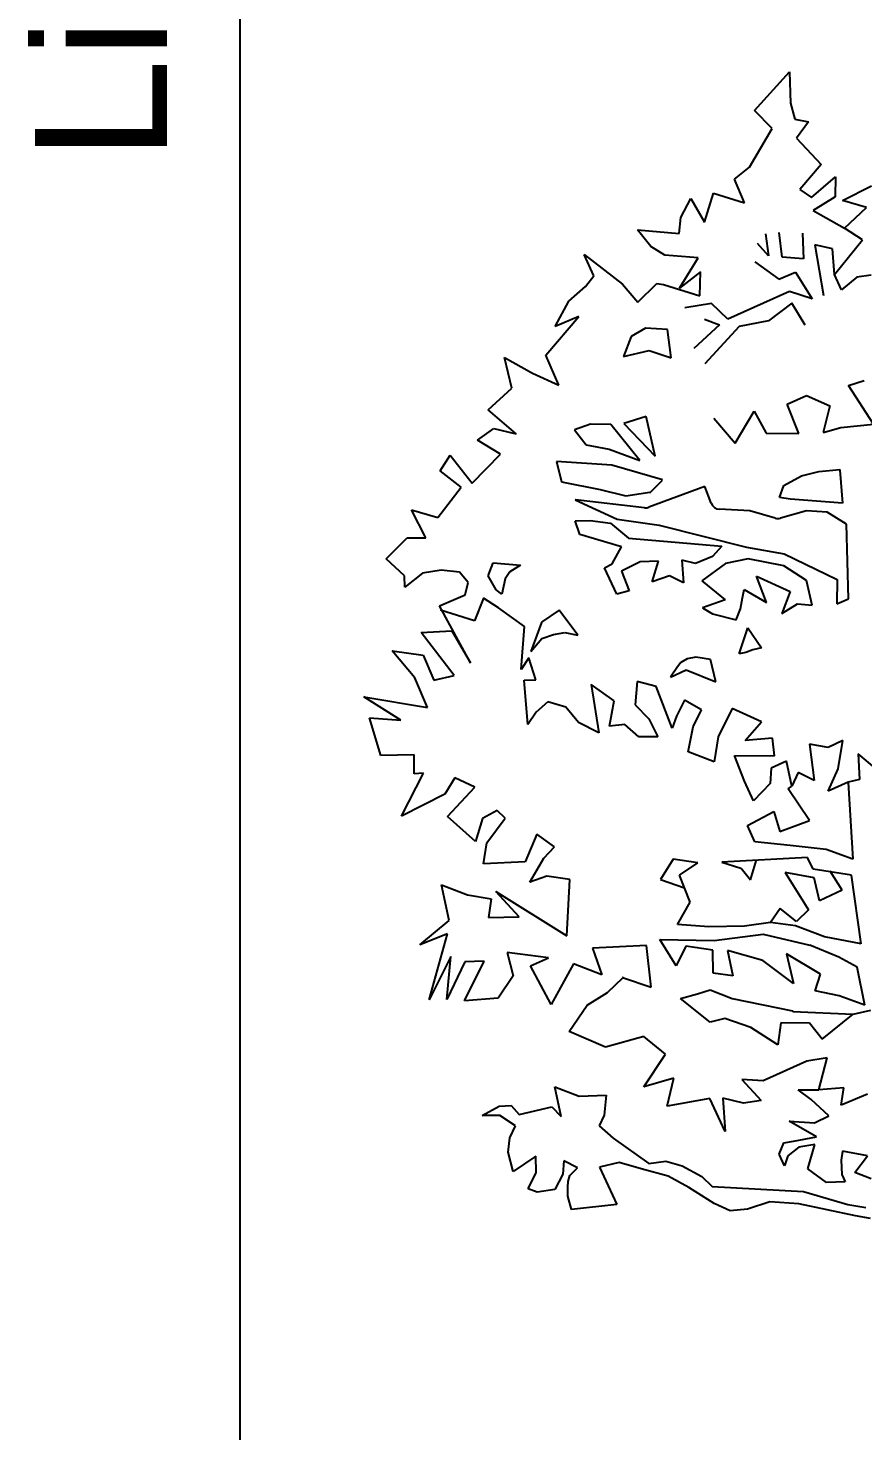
# Model space of a CAD drawing. Header units: millimetres. Extents: x 2055.9 to 2081.9, y 1477.4 to 1509.5.
# Drawn here: x 2057.314 to 2059.845, y 1480.418 to 1484.673 of the extents above; entities that cross this region are included whole.
import ezdxf

# ---------------------------------------------------------------- set-up
doc = ezdxf.new("R2010")
doc.units = ezdxf.units.MM
doc.layers.add('Limites', color=7, linetype='Continuous')
doc.layers.add('Texte', color=7, linetype='Continuous')
doc.styles.get("Standard").update_dxf_attribs({"font": 'arial.ttf'})

# ---------------------------------------------------------------- blocks, each defined once
blk = doc.blocks.new('E13')
at = {"color": 62, "true_color": 0xacc205}
for p, q in [((1.6763, 20.3202), (1.674, 20.2511)), ((1.7534, 20.2347), (1.6763, 20.3202)), ((1.674, 20.2511), (1.6645, 20.2158)), ((1.6645, 20.2158), (1.6348, 20.2097)), ((1.6348, 20.2097), (1.6613, 20.1735)), ((1.7151, 20.1948), (1.7534, 20.2347)), ((1.7534, 20.2347), (1.7534, 20.2347)), ((1.7647, 20.1096), (1.7151, 20.1948)), ((2.1297, 19.9168), (2.0451, 19.8513)), ((2.1083, 19.8702), (2.1297, 19.9168)), ((2.1262, 19.8461), (2.1083, 19.8702)), ((2.1635, 19.8138), (2.1262, 19.8461)), ((2.1934, 19.7584), (2.1635, 19.8138)), ((2.1412, 19.7806), (2.1934, 19.7584)), ((2.2143, 19.6951), (2.1412, 19.7806)), ((2.1854, 19.6291), (2.2143, 19.6951)), ((1.9925, 19.5597), (2.0417, 19.5445)), ((2.3765, 19.4128), (2.3142, 19.4763)), ((2.4247, 19.4743), (2.3765, 19.4128)), ((2.4467, 19.4396), (2.4247, 19.4743)), ((2.0687, 19.4523), (2.1906, 19.4601)), ((2.1906, 19.4601), (2.1796, 19.4154)), ((2.4004, 19.4034), (2.4467, 19.4396)), ((2.1796, 19.4154), (2.0938, 19.3984)), ((2.4521, 19.3369), (2.4004, 19.4034)), ((2.0711, 19.3244), (2.0318, 19.2914)), ((2.0318, 19.2914), (1.8258, 19.2738)), ((2.0473, 19.272), (2.1393, 19.2991)), ((2.068, 19.2345), (2.0473, 19.272)), ((1.7676, 19.2453), (1.818, 19.2357)), ((1.9653, 19.2404), (2.0058, 19.2392)), ((2.0058, 19.2392), (2.047, 19.2182)), ((2.0572, 19.1679), (2.0844, 19.2256)), ((2.0844, 19.2256), (2.068, 19.2345)), ((2.33, 19.2372), (2.2697, 19.2315)), ((2.2697, 19.2315), (2.2933, 19.2172)), ((2.341, 19.2079), (2.33, 19.2372)), ((2.4042, 19.2163), (2.4451, 19.2208)), ((1.9105, 19.1924), (1.9409, 19.2082)), ((2.047, 19.2182), (2.0304, 19.1748)), ((2.047, 19.2182), (2.047, 19.2182)), ((2.2933, 19.2172), (2.3034, 19.2013)), ((2.3034, 19.2013), (2.3114, 19.1674)), ((2.3235, 19.177), (2.341, 19.2079)), ((2.3854, 19.1931), (2.4042, 19.2163)), ((2.3917, 19.1661), (2.3854, 19.1931)), ((2.0304, 19.1748), (2.0572, 19.1679)), ((2.3114, 19.1674), (2.3235, 19.177)), ((2.3186, 19.1376), (2.3513, 19.1586)), ((2.3513, 19.1586), (2.3713, 19.1089)), ((2.4486, 19.1417), (2.3917, 19.1661)), ((2.1431, 19.0771), (2.1845, 19.1327)), ((2.1845, 19.1327), (2.2233, 19.1059)), ((2.1974, 19.0787), (2.1723, 19.0833)), ((2.2225, 19.07), (2.1974, 19.0787)), ((1.8389, 18.9743), (1.851, 19.0237)), ((1.9707, 18.9642), (2.0122, 18.9753)), ((1.9353, 18.8721), (1.9707, 18.9642)), ((1.7382, 18.8864), (1.803, 18.9156)), ((2.0169, 18.9238), (1.9869, 18.8928)), ((1.9869, 18.8928), (1.9668, 18.8527)), ((1.9668, 18.8527), (2.0085, 18.8533)), ((2.5324, 18.6778), (2.4839, 18.7725)), ((2.4368, 18.7268), (2.5324, 18.6778)), ((2.2338, 18.6381), (2.2595, 18.5772)), ((2.2495, 18.5325), (2.2184, 18.5852)), ((2.2595, 18.5772), (2.3512, 18.5731)), ((2.1609, 18.5384), (2.2116, 18.5459)), ((2.1674, 18.4137), (2.1609, 18.5384)), ((2.2116, 18.5459), (2.2495, 18.5325)), ((2.3245, 18.5116), (2.1674, 18.4137)), ((2.2729, 18.4559), (2.3245, 18.5116)), ((1.683, 18.3741), (1.6675, 18.309)), ((2.2476, 18.348), (2.2083, 18.3651)), ((1.8515, 18.2237), (1.9169, 18.2756)), ((2.1626, 18.2029), (2.1226, 18.2609)), ((1.6695, 18.2471), (1.5362, 18.2414)), ((1.7615, 18.2117), (1.8189, 18.2319))]:
    blk.add_line(p, q, dxfattribs=at)
at = {"color": 84, "true_color": 0x2aaf18}
for p, q in [((1.6613, 20.1735), (1.6067, 20.1152)), ((1.5751, 20.0881), (1.5756, 20.0445)), ((1.6277, 20.0424), (1.5751, 20.0881)), ((1.6067, 20.1152), (1.6537, 20.0604)), ((1.7976, 20.0835), (1.7647, 20.1096)), ((1.5598, 20.0362), (1.496, 20.0687)), ((1.6537, 20.0604), (1.6277, 20.0424)), ((1.7757, 20.031), (1.7976, 20.0835)), ((1.5066, 20.0205), (1.5598, 20.0362)), ((1.5756, 20.0445), (1.6244, 20.0142)), ((1.8445, 20.0523), (1.7757, 20.031)), ((1.8642, 19.9883), (1.8445, 20.0523)), ((1.8939, 20.0409), (1.8642, 19.9883)), ((1.9162, 19.9986), (1.8939, 20.0409)), ((1.5551, 19.9751), (1.5066, 20.0205)), ((1.6244, 20.0142), (1.5551, 19.9751)), ((1.9202, 19.9631), (1.9162, 19.9986)), ((1.5153, 19.9497), (1.5551, 19.9751)), ((2.0118, 19.9713), (1.9202, 19.9631)), ((1.9825, 19.9348), (2.0118, 19.9713)), ((1.5776, 19.8729), (1.5153, 19.9497)), ((1.9515, 19.9153), (1.9825, 19.9348)), ((1.8782, 19.9095), (1.9515, 19.9153)), ((1.9194, 19.843), (1.8782, 19.9095)), ((1.4961, 19.8716), (1.5279, 19.8673)), ((1.8729, 19.8788), (1.9194, 19.843)), ((1.8745, 19.8256), (1.8729, 19.8788)), ((1.5279, 19.8673), (1.5618, 19.839)), ((1.9541, 19.8506), (1.8745, 19.8256)), ((1.9695, 19.8532), (1.9541, 19.8506)), ((2.011, 19.8122), (1.9695, 19.8532)), ((1.9695, 19.8532), (1.9695, 19.8532)), ((2.0451, 19.8513), (2.011, 19.8122)), ((2.0451, 19.8513), (2.0451, 19.8513)), ((1.9379, 19.6889), (1.9457, 19.7517)), ((1.9457, 19.7517), (1.9941, 19.7547)), ((1.9941, 19.7547), (2.026, 19.736)), ((2.026, 19.736), (2.0424, 19.6923)), ((1.9857, 19.705), (1.9379, 19.6889)), ((2.0424, 19.6923), (1.9857, 19.705)), ((2.3048, 19.6901), (2.2434, 19.655)), ((2.2893, 19.6222), (2.3048, 19.6901)), ((2.2434, 19.655), (2.1854, 19.6291)), ((1.4909, 19.5431), (1.5467, 19.6279)), ((1.5467, 19.6279), (1.5115, 19.639)), ((2.3415, 19.5747), (2.2893, 19.6222)), ((1.6387, 19.6057), (1.5877, 19.5831)), ((1.6819, 19.5872), (1.6387, 19.6057)), ((1.5877, 19.5831), (1.6021, 19.524)), ((1.6561, 19.5218), (1.6819, 19.5872)), ((1.7546, 19.5711), (1.7282, 19.523)), ((1.7966, 19.5008), (1.7546, 19.5711)), ((1.9725, 19.4721), (1.9925, 19.5597)), ((2.2797, 19.5214), (2.3415, 19.5747)), ((1.5632, 19.5357), (1.4909, 19.5431)), ((1.6021, 19.524), (1.5632, 19.5357)), ((1.8436, 19.5559), (1.7966, 19.5008)), ((2.0417, 19.5445), (1.9725, 19.4721)), ((2.007, 19.4627), (2.0707, 19.5423)), ((2.0707, 19.5423), (2.1154, 19.5427)), ((2.1154, 19.5427), (2.1505, 19.5305)), ((2.1505, 19.5305), (2.1252, 19.4973)), ((2.3288, 19.5329), (2.2797, 19.5214)), ((2.3647, 19.5074), (2.3288, 19.5329)), ((1.7282, 19.523), (1.6561, 19.5218)), ((2.1252, 19.4973), (2.0741, 19.4879)), ((2.3142, 19.4763), (2.3647, 19.5074)), ((2.0741, 19.4879), (2.007, 19.4627)), ((1.9564, 19.4203), (2.0687, 19.4523)), ((1.849, 19.3683), (1.8632, 19.4055)), ((1.8632, 19.4055), (1.9867, 19.3595)), ((1.9845, 19.3916), (1.9563, 19.4192)), ((2.0378, 19.3846), (1.9845, 19.3924)), ((1.9845, 19.3924), (1.9845, 19.3916)), ((1.9963, 19.3584), (2.1482, 19.3761)), ((2.0938, 19.3984), (2.0378, 19.3846)), ((2.149, 19.3761), (2.0566, 19.3331)), ((2.1482, 19.3761), (2.149, 19.3761)), ((2.5103, 19.3541), (2.4521, 19.3369)), ((2.479, 19.2921), (2.5103, 19.3541)), ((2.0566, 19.3331), (1.9639, 19.3201)), ((2.1162, 19.3304), (2.0711, 19.3244)), ((2.1492, 19.3298), (2.1162, 19.3304)), ((2.1393, 19.2991), (2.1492, 19.3298)), ((2.5199, 19.2919), (2.479, 19.2921)), ((2.5664, 19.2456), (2.5199, 19.2919)), ((2.4451, 19.2208), (2.4863, 19.2138)), ((2.5256, 19.2081), (2.5664, 19.2456)), ((1.5717, 19.2004), (1.5724, 19.1462)), ((2.4863, 19.2138), (2.5249, 19.1835)), ((2.5249, 19.1835), (2.5256, 19.2081)), ((1.5724, 19.1462), (1.5467, 19.1577)), ((2.2613, 19.0965), (2.3186, 19.1376)), ((2.3186, 19.1376), (2.3186, 19.1376)), ((2.3713, 19.1089), (2.446, 19.1325)), ((2.3802, 19.0162), (2.4486, 19.1417)), ((2.2233, 19.1059), (2.2232, 19.1051)), ((2.2232, 19.1051), (2.2468, 19.0416)), ((2.2684, 19.0012), (2.2613, 19.0965)), ((2.1723, 19.0833), (2.1431, 19.0771)), ((2.2468, 19.0416), (2.2225, 19.07)), ((2.4216, 19.0869), (2.3802, 19.0162)), ((2.416, 18.988), (2.4887, 19.0829)), ((2.4887, 19.0829), (2.4216, 19.0869)), ((2.4887, 19.0829), (2.4887, 19.0829)), ((1.7571, 19.0449), (1.7726, 19.0392)), ((1.7726, 19.0392), (1.7875, 19.0361)), ((2.5528, 19.0428), (2.4849, 19.0328)), ((2.5028, 18.9833), (2.5528, 19.0428)), ((1.851, 19.0237), (1.8828, 19.0288)), ((1.8828, 19.0288), (1.9023, 19.0254)), ((1.9023, 19.0254), (1.916, 19.0168)), ((1.916, 19.0168), (1.9237, 19.0076)), ((1.9237, 19.0076), (1.939, 18.9847)), ((2.2363, 18.979), (2.2514, 19.0272)), ((2.2514, 19.0272), (2.2684, 19.0012)), ((2.4849, 19.0328), (2.4607, 18.9778)), ((1.9042, 19.0007), (1.8389, 18.9743)), ((1.939, 18.9847), (1.9042, 19.0007)), ((2.2617, 18.9779), (2.2363, 18.979)), ((2.2534, 18.88), (2.2617, 18.9779)), ((2.4607, 18.9778), (2.416, 18.988)), ((2.475, 18.918), (2.5028, 18.9833)), ((2.063, 18.9325), (2.114, 18.9684)), ((2.114, 18.9684), (2.0974, 18.8616)), ((2.6151, 18.9414), (2.475, 18.918)), ((2.5335, 18.89), (2.6151, 18.9414)), ((2.0739, 18.8767), (2.063, 18.9325)), ((2.1417, 18.8848), (2.17, 18.9186)), ((2.17, 18.9186), (2.2098, 18.9299)), ((2.2098, 18.9299), (2.2354, 18.9071)), ((2.0974, 18.8616), (2.1417, 18.8848)), ((2.2354, 18.9071), (2.2534, 18.88)), ((2.2534, 18.88), (2.2534, 18.88)), ((2.6032, 18.8949), (2.5335, 18.89)), ((2.5779, 18.8116), (2.6032, 18.8949)), ((1.5588, 18.8452), (1.5909, 18.8295)), ((1.5692, 18.7827), (1.5588, 18.8452)), ((1.4846, 18.7816), (1.5251, 18.8155)), ((1.5251, 18.8155), (1.5219, 18.7589)), ((1.5251, 18.8155), (1.5251, 18.8155)), ((2.5047, 18.7717), (2.5041, 18.8134)), ((2.5041, 18.8134), (2.5779, 18.8116)), ((1.5219, 18.7589), (1.5469, 18.7532)), ((1.5911, 18.7328), (1.5692, 18.7827)), ((2.3706, 18.7422), (2.415, 18.7626)), ((2.415, 18.7626), (2.4368, 18.7268)), ((2.415, 18.7626), (2.415, 18.7626)), ((2.4839, 18.7725), (2.5047, 18.7717)), ((1.5469, 18.7532), (1.5911, 18.7328)), ((2.4311, 18.6769), (2.3706, 18.7422)), ((1.698, 18.644), (1.6325, 18.6687)), ((1.7109, 18.6884), (1.698, 18.644)), ((1.7691, 18.6575), (1.7109, 18.6884)), ((2.3039, 18.6734), (2.3212, 18.6902)), ((2.3441, 18.6191), (2.3039, 18.6734)), ((2.3212, 18.6902), (2.3539, 18.6725)), ((2.3212, 18.6902), (2.3212, 18.6902)), ((2.3539, 18.6725), (2.369, 18.6218)), ((2.369, 18.6218), (2.4311, 18.6769)), ((1.7531, 18.6216), (1.7691, 18.6575)), ((2.1949, 18.6105), (2.2338, 18.6381)), ((2.2184, 18.5852), (2.1949, 18.6105)), ((2.3512, 18.5731), (2.3441, 18.6191)), ((1.7627, 18.5375), (1.749, 18.5813)), ((1.8255, 18.5763), (1.7836, 18.5635)), ((1.8784, 18.5752), (1.9329, 18.5832)), ((1.9188, 18.5475), (1.8784, 18.5752)), ((1.9329, 18.5832), (1.9609, 18.5386)), ((1.5601, 18.5151), (1.5871, 18.5566)), ((1.6105, 18.4915), (1.622, 18.5418)), ((1.622, 18.5418), (1.6862, 18.5539)), ((1.6862, 18.5539), (1.6344, 18.4715)), ((1.7828, 18.5636), (1.7627, 18.5375)), ((1.8954, 18.4886), (1.9188, 18.5475)), ((1.9609, 18.5386), (1.9083, 18.5199)), ((1.5601, 18.5151), (1.6105, 18.4915)), ((2.3245, 18.5116), (2.3245, 18.5116)), ((2.4442, 18.5262), (2.3865, 18.5041)), ((2.4269, 18.448), (2.4442, 18.5262)), ((1.9238, 18.4391), (1.8954, 18.4886)), ((2.3865, 18.5041), (2.3347, 18.4956)), ((2.3347, 18.4956), (2.3402, 18.4546)), ((1.6344, 18.4715), (1.6609, 18.4459)), ((1.6609, 18.4459), (1.6972, 18.4743)), ((1.6972, 18.4743), (1.7186, 18.4434)), ((2.3402, 18.4546), (2.2729, 18.4559)), ((2.4918, 18.3945), (2.4269, 18.448)), ((2.4711, 18.2729), (2.4311, 18.4181)), ((2.4311, 18.4181), (2.4918, 18.3945)), ((1.8455, 18.3825), (1.905, 18.3913)), ((1.905, 18.3913), (1.9263, 18.3479)), ((1.9263, 18.3479), (1.9629, 18.4058)), ((1.9814, 18.3009), (1.9923, 18.393)), ((1.9923, 18.393), (2.1114, 18.3868)), ((2.1114, 18.3868), (2.0907, 18.3278)), ((1.6084, 18.3295), (1.683, 18.3741)), ((1.6675, 18.309), (1.735, 18.3596)), ((1.735, 18.3596), (1.8133, 18.382)), ((1.8133, 18.382), (1.8014, 18.3261)), ((1.8446, 18.3314), (1.8455, 18.3825)), ((2.0907, 18.3278), (2.1532, 18.3522)), ((2.1532, 18.3522), (2.2023, 18.2624)), ((2.2083, 18.3651), (2.2991, 18.3771)), ((2.2991, 18.3771), (2.2857, 18.3261)), ((2.3933, 18.2705), (2.3499, 18.358)), ((2.3499, 18.358), (2.3923, 18.3567)), ((2.3923, 18.3567), (2.4325, 18.2732)), ((2.4235, 18.3686), (2.4711, 18.2729)), ((2.4325, 18.2732), (2.4235, 18.3686)), ((1.6199, 18.2926), (1.6084, 18.3295)), ((1.8014, 18.3261), (1.8446, 18.3314)), ((2.0447, 18.3218), (1.9814, 18.3009)), ((2.0437, 18.3219), (2.0447, 18.3218)), ((2.0782, 18.2889), (2.0437, 18.3219)), ((2.2023, 18.2624), (2.2476, 18.348)), ((2.2857, 18.3261), (2.319, 18.2762)), ((1.5668, 18.2815), (1.6199, 18.2926)), ((1.8513, 18.2949), (1.8033, 18.2759)), ((1.8798, 18.286), (1.8513, 18.2949)), ((1.5103, 18.2612), (1.5668, 18.2815)), ((1.8033, 18.2759), (1.6696, 18.2482)), ((1.9169, 18.2756), (1.8798, 18.286)), ((2.1226, 18.2609), (2.0782, 18.2889)), ((2.319, 18.2762), (2.3933, 18.2705)), ((1.5362, 18.2414), (1.497, 18.25)), ((1.6042, 18.1858), (1.5362, 18.2414)), ((1.6696, 18.2482), (1.6695, 18.2471)), ((1.8189, 18.2319), (1.8515, 18.2237)), ((1.6042, 18.1858), (1.6324, 18.2215)), ((1.6324, 18.2215), (1.696, 18.2224)), ((1.696, 18.2224), (1.7026, 18.1737)), ((1.7026, 18.1737), (1.7615, 18.2117)), ((2.0822, 18.1682), (2.1626, 18.2029)), ((1.9503, 18.1528), (1.9977, 18.1917)), ((1.9977, 18.1917), (2.0822, 18.1682)), ((1.5935, 18.1449), (1.6384, 18.1377)), ((1.6116, 18.0742), (1.5935, 18.1449)), ((1.6384, 18.1377), (1.7344, 18.0943)), ((1.9979, 18.0807), (1.9503, 18.1528)), ((1.557, 18.0784), (1.6116, 18.0742)), ((1.5627, 18.0401), (1.557, 18.0784)), ((1.6571, 18.0745), (1.6116, 18.0742)), ((1.629, 18.0532), (1.6571, 18.0745)), ((1.7344, 18.0943), (1.782, 18.0972)), ((1.782, 18.0972), (1.7387, 18.0504)), ((1.9319, 18.1001), (1.9979, 18.0807)), ((1.9462, 18.0384), (1.9319, 18.1001)), ((2.1941, 18.0808), (2.1403, 18.0603)), ((2.1805, 18.0156), (2.1941, 18.0808)), ((1.5048, 18.0645), (1.5627, 18.0401)), ((1.5894, 18.0172), (1.629, 18.0532)), ((1.7387, 18.0504), (1.778, 18.0445)), ((1.778, 18.0445), (1.8235, 18.0561)), ((1.8235, 18.0561), (1.8187, 17.9826)), ((1.8187, 17.9826), (1.8519, 18.055)), ((1.8519, 18.055), (1.9462, 18.0384)), ((2.1403, 18.0603), (2.0806, 18.0622)), ((2.0806, 18.0622), (2.0851, 18.0182)), ((1.6212, 18.0015), (1.5894, 18.0172)), ((2.0851, 18.0182), (2.0966, 17.9946)), ((2.201, 18.0367), (2.1805, 18.0156)), ((2.2728, 18.0199), (2.201, 18.0367)), ((2.2903, 18.0394), (2.2728, 18.0199)), ((2.2812, 17.9946), (2.3152, 18.0177)), ((2.3168, 18.0384), (2.2903, 18.0394)), ((2.3152, 18.0177), (2.3541, 18.0174)), ((2.3541, 18.0174), (2.3168, 18.0384)), ((1.617, 17.9707), (1.6775, 18.0048)), ((1.6775, 18.0048), (1.6212, 18.0015)), ((2.0966, 17.9946), (2.0658, 17.9675)), ((2.2935, 17.9682), (2.2812, 17.9946)), ((1.6674, 17.9611), (1.617, 17.9707)), ((1.6205, 17.9534), (1.6561, 17.9477)), ((1.6362, 17.8999), (1.6205, 17.9534)), ((1.689, 17.9576), (1.6674, 17.9611)), ((1.6993, 17.9322), (1.689, 17.9576)), ((2.2968, 17.9365), (2.2935, 17.9682)), ((1.5047, 17.9289), (1.5596, 17.9391)), ((1.5324, 17.8919), (1.5047, 17.9289)), ((1.5596, 17.9391), (1.5629, 17.9188)), ((1.5629, 17.9188), (1.5614, 17.8878)), ((1.6561, 17.9477), (1.6801, 17.9288)), ((1.6801, 17.9288), (1.6878, 17.9065)), ((1.6878, 17.9065), (1.6993, 17.9322)), ((2.2354, 17.892), (2.2363, 17.9279)), ((2.2363, 17.9279), (2.2859, 17.8938)), ((2.2859, 17.8938), (2.2968, 17.9365)), ((1.4961, 17.8776), (1.5324, 17.8919)), ((1.5952, 17.87), (1.6362, 17.8999)), ((2.0522, 17.9136), (2.0953, 17.9038)), ((2.0953, 17.9038), (2.0576, 17.8214)), ((2.1444, 17.9019), (2.1741, 17.9175)), ((2.161, 17.8855), (2.1444, 17.9019)), ((2.1741, 17.9175), (2.1764, 17.8881)), ((2.1764, 17.8881), (2.1939, 17.8545)), ((2.2527, 17.8557), (2.2354, 17.892)), ((1.5614, 17.8878), (1.5536, 17.8713)), ((1.5536, 17.8713), (1.5952, 17.87)), ((2.1649, 17.8719), (2.161, 17.8855)), ((2.1658, 17.8594), (2.1649, 17.8719)), ((2.1651, 17.8397), (2.1658, 17.8594)), ((2.1572, 17.81), (2.1651, 17.8397)), ((2.1939, 17.8545), (2.2332, 17.8486)), ((2.2332, 17.8486), (2.2527, 17.8557)), ((2.0576, 17.8214), (2.1572, 17.81))]:
    blk.add_line(p, q, dxfattribs=at)
at = {"color": 45, "true_color": 0xba8d4a}
for p, q in [((1.6482, 19.9642), (1.6458, 19.9075)), ((1.6927, 19.9115), (1.6995, 19.9659)), ((1.7296, 19.9626), (1.7231, 19.9138)), ((1.7231, 19.9138), (1.7469, 19.9415)), ((1.7533, 19.9012), (1.7003, 19.8625)), ((1.6763, 19.8351), (1.8129, 19.7743)), ((1.8129, 19.7743), (1.8486, 19.8086)), ((1.8486, 19.8086), (1.9077, 19.7992)), ((1.7878, 19.7581), (1.863, 19.6757)), ((1.8641, 19.7741), (1.8309, 19.7615)), ((1.8309, 19.7615), (1.8876, 19.7098)), ((1.689, 19.4075), (1.65, 19.4286)), ((1.6984, 19.3813), (1.689, 19.4075)), ((1.5598, 19.3681), (1.6745, 19.3775)), ((1.6745, 19.3775), (1.6984, 19.3813)), ((1.7643, 19.3516), (1.8309, 19.3551)), ((1.6368, 18.5869), (1.8255, 18.5763)), ((1.7757, 18.4353), (1.8543, 18.4338)), ((1.8543, 18.4338), (1.9238, 18.4391)), ((1.9629, 18.4058), (1.8426, 18.4036)), ((2.0658, 17.9675), (1.9869, 17.9121)), ((1.9438, 17.884), (2.0038, 17.9002)), ((1.9869, 17.9121), (1.9493, 17.9168)), ((2.0038, 17.9002), (2.0522, 17.9136))]:
    blk.add_line(p, q, dxfattribs=at)
at = {"color": 47, "true_color": 0x8d6a35}
for p, q in [((1.582, 19.9295), (1.6206, 19.9387)), ((1.6206, 19.9387), (1.6017, 19.8264)), ((1.5776, 19.8729), (1.582, 19.9295)), ((1.6458, 19.9075), (1.6927, 19.9115)), ((1.5618, 19.839), (1.5776, 19.8729)), ((1.6633, 19.8778), (1.6266, 19.8189)), ((1.7003, 19.8625), (1.6633, 19.8778)), ((1.6266, 19.8189), (1.6763, 19.8351)), ((1.6421, 19.7608), (1.6716, 19.8097)), ((1.6716, 19.8097), (1.7225, 19.7706)), ((1.7225, 19.7706), (1.7878, 19.7581)), ((1.5655, 19.4416), (1.5598, 19.3681)), ((1.5656, 19.4426), (1.5655, 19.4416)), ((1.6118, 19.438), (1.5656, 19.4426)), ((1.65, 19.4286), (1.6118, 19.438)), ((1.5507, 19.3225), (1.5935, 19.3485)), ((1.5935, 19.3485), (1.6393, 19.3517)), ((1.6393, 19.3517), (1.6966, 19.3353)), ((1.708, 19.3353), (1.7643, 19.3516)), ((1.5467, 19.1577), (1.5507, 19.3225)), ((1.5468, 18.7522), (1.5369, 18.5832)), ((1.5369, 18.5832), (1.5953, 18.6044)), ((1.5953, 18.6044), (1.6748, 18.6135)), ((1.6748, 18.6135), (1.7531, 18.6216)), ((1.6243, 18.5613), (1.6368, 18.5869)), ((1.5188, 18.3962), (1.5399, 18.548)), ((1.5399, 18.548), (1.6243, 18.5613)), ((1.5995, 18.4116), (1.6631, 18.4363)), ((1.7345, 18.4176), (1.6314, 18.3932)), ((1.6631, 18.4363), (1.7186, 18.4434)), ((1.7186, 18.4434), (1.7757, 18.4353)), ((1.8426, 18.4036), (1.7345, 18.4176)), ((1.5188, 18.3962), (1.5995, 18.4116)), ((1.5677, 18.3667), (1.6314, 18.3932)), ((1.5271, 18.3452), (1.5677, 18.3667)), ((1.5103, 18.2612), (1.5271, 18.3452)), ((1.9133, 17.9063), (1.8699, 17.8831)), ((1.9493, 17.9168), (1.9133, 17.9063)), ((1.8473, 17.861), (1.6456, 17.8499)), ((1.8426, 17.8235), (1.8983, 17.859)), ((1.8699, 17.8831), (1.8473, 17.861)), ((1.8983, 17.859), (1.9438, 17.884)), ((1.6456, 17.8499), (1.5479, 17.8214)), ((1.656, 17.8226), (1.7197, 17.8272)), ((1.7197, 17.8272), (1.7688, 17.8113)), ((1.4979, 17.7903), (1.5308, 17.7962)), ((1.5479, 17.8214), (1.5084, 17.815)), ((1.5308, 17.7962), (1.656, 17.8226)), ((1.7688, 17.8113), (1.8072, 17.8072)), ((1.8072, 17.8072), (1.8426, 17.8235))]:
    blk.add_line(p, q, dxfattribs=at)
at = {"color": 97, "true_color": 0x25742c}
for p, q in [((1.9639, 19.3201), (1.7715, 19.2715)), ((1.6881, 19.257), (1.5717, 19.2004)), ((1.7715, 19.2715), (1.6881, 19.257)), ((1.8258, 19.2738), (1.8467, 19.2506)), ((1.8467, 19.2506), (1.8835, 19.2353)), ((1.6389, 19.198), (1.6887, 19.2302)), ((1.6887, 19.2302), (1.7676, 19.2453)), ((1.818, 19.2357), (1.87, 19.1974)), ((1.8835, 19.2353), (1.9143, 19.2424)), ((1.9143, 19.2424), (1.9105, 19.1924)), ((1.9143, 19.2424), (1.9143, 19.2424)), ((1.9797, 19.1947), (1.9653, 19.2404)), ((1.6263, 19.1432), (1.6389, 19.198)), ((1.7495, 19.2077), (1.6749, 19.1736)), ((1.7272, 19.1496), (1.7495, 19.2077)), ((1.87, 19.1974), (1.8186, 19.155)), ((1.9409, 19.2082), (1.9797, 19.1947)), ((1.6749, 19.1736), (1.6931, 19.1248)), ((1.7767, 19.178), (1.7272, 19.1496)), ((1.78, 19.1599), (1.7767, 19.178)), ((1.7849, 19.1357), (1.78, 19.1599)), ((1.6587, 19.1464), (1.6263, 19.1432)), ((1.6931, 19.1248), (1.6587, 19.1464)), ((1.7944, 19.1114), (1.7849, 19.1357)), ((1.8186, 19.155), (1.8684, 19.1379)), ((1.8684, 19.1379), (1.8466, 19.1245)), ((1.8466, 19.1245), (1.7944, 19.1114)), ((1.7684, 19.0933), (1.7385, 19.0493)), ((1.7875, 19.0361), (1.7684, 19.0933)), ((1.7385, 19.0493), (1.7571, 19.0449)), ((2.0122, 18.9753), (2.0169, 18.9238)), ((1.803, 18.9156), (1.8342, 18.8533)), ((1.8709, 18.9123), (1.9078, 18.9341)), ((1.8889, 18.8749), (1.8709, 18.9123)), ((1.9078, 18.9341), (1.9259, 18.8986)), ((1.774, 18.8447), (1.7382, 18.8864)), ((1.9259, 18.8986), (1.9353, 18.8721)), ((2.0085, 18.8533), (2.0401, 18.8804)), ((2.0401, 18.8804), (2.0739, 18.8767)), ((1.7097, 18.8109), (1.7138, 18.8504)), ((1.7138, 18.8504), (1.774, 18.8447)), ((1.8342, 18.8533), (1.8424, 18.7978)), ((1.8999, 18.8199), (1.8889, 18.8749)), ((1.5909, 18.8295), (1.6321, 18.8366)), ((1.6321, 18.8366), (1.6222, 18.757)), ((1.8424, 18.7978), (1.8999, 18.8199)), ((1.8999, 18.8199), (1.8999, 18.8199)), ((1.6716, 18.7445), (1.6834, 18.7996)), ((1.6834, 18.7996), (1.7171, 18.7838)), ((1.798, 18.8117), (1.7097, 18.8109)), ((1.7756, 18.7555), (1.798, 18.8117)), ((1.6222, 18.757), (1.6576, 18.774)), ((1.6576, 18.774), (1.6716, 18.7445)), ((1.7171, 18.7838), (1.7194, 18.7503)), ((1.7562, 18.7115), (1.7756, 18.7555)), ((1.6325, 18.6687), (1.6795, 18.7382)), ((1.6795, 18.7382), (1.6716, 18.7445)), ((1.7194, 18.7503), (1.7562, 18.7115))]:
    blk.add_line(p, q, dxfattribs=at)
at = {"color": 45, "true_color": 0xba8d4a, "extrusion": (0, 0, -1)}
blk.add_ellipse((1.8298, 19.3756), major_axis=(0.0162, 0.0126), ratio=1, start_param=1.02547, end_param=2.179672, dxfattribs=at)
at = {"color": 84, "true_color": 0x2aaf18, "extrusion": (0, 0, -1)}
blk.add_ellipse((1.9939, 19.3788), major_axis=(0.0162, 0.0126), ratio=1, start_param=2.11551, end_param=2.588137, dxfattribs=at)
at = {"color": 47, "true_color": 0x8d6a35, "extrusion": (0, 0, -1)}
blk.add_ellipse((1.7023, 19.355), major_axis=(0.0162, 0.0126), ratio=1, start_param=1.94944, end_param=2.511256, dxfattribs=at)

msp = doc.modelspace()

# ---------------------------------------------------------------- linework, layer by layer
at = {"layer": 'Limites'}
msp.add_line((2057.9556, 1487.2008), (2057.9556, 1478.019), dxfattribs=at)

# ---------------------------------------------------------------- block references
at = {"color": 45, "true_color": 0xba8d4a, "xscale": -1.37477329816057, "yscale": 1.37477329816057, "zscale": 1.37477329816057}
msp.add_blockref('E13', (2061.9276, 1456.6047), dxfattribs=at)

# ---------------------------------------------------------------- texts
at = {"layer": 'Texte', "insert": (2057.7407, 1484.2691), "char_height": 0.4, "attachment_point": 7, "rotation": 90}
msp.add_mtext_dynamic_manual_height_columns('Limite de lot', width=3.634638, gutter_width=12.5, heights=[0.6337], dxfattribs=at)

doc.saveas('drawing.dxf')
